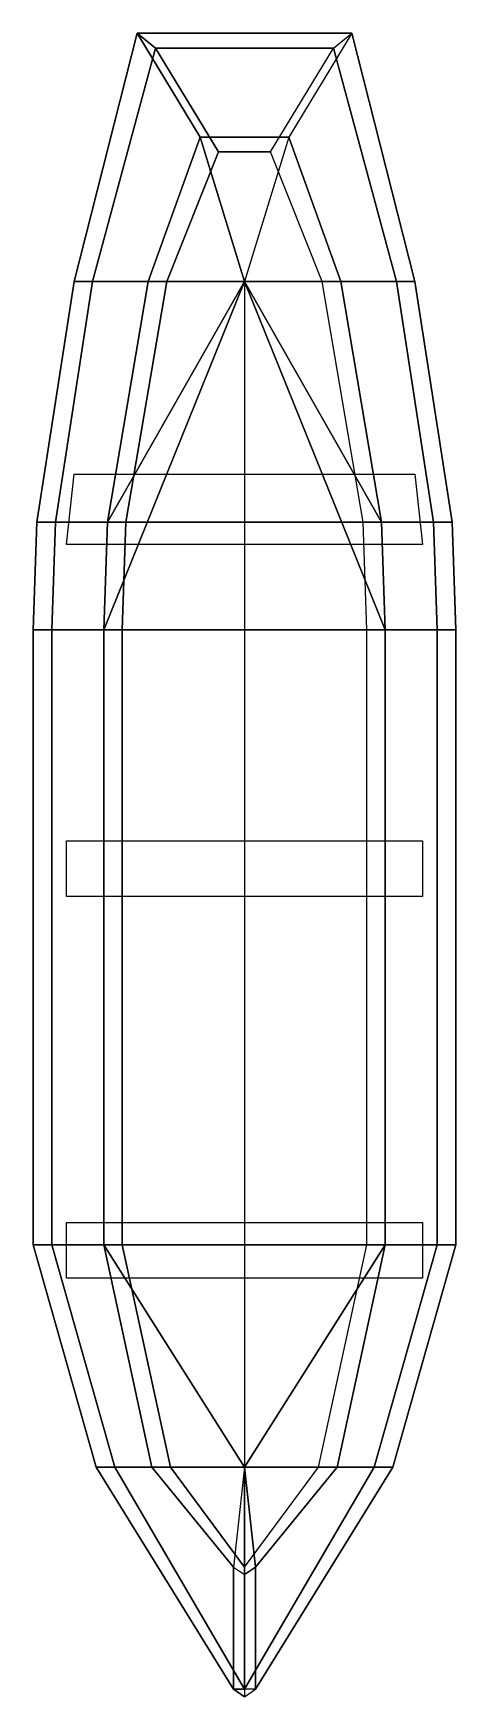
# Model space of a CAD drawing. Extents: x -3.16 to 3.16, y -4.3 to 0.19.
# Drawn here: x -3.16 to -2.02, y -4.3 to 0.19 of the extents above.
import ezdxf

# ---------------------------------------------------------------- set-up
doc = ezdxf.new("R2010")
doc.units = 0
doc.layers.add('BOATS', color=1, linetype='CONTINUOUS')

msp = doc.modelspace()

# ---------------------------------------------------------------- linework, layer by layer
at = {"layer": 'BOATS'}
for points in [[(-3.05, -0.48, 4.14), (-3, -0.48, 4.14), (-2.83, 0.15, 4.14), (-2.88, 0.19, 4.14)], [(-2.85, -0.48, 3.64), (-3.05, -0.48, 4.14), (-2.88, 0.19, 4.14), (-2.71, -0.09, 3.64)], [(-2.88, 0.19, 4.14), (-2.83, 0.15, 4.14), (-2.35, 0.15, 4.14), (-2.3, 0.19, 4.14)], [(-2.71, -0.09, 3.64), (-2.88, 0.19, 4.14), (-2.3, 0.19, 4.14), (-2.47, -0.09, 3.64)], [(-2.33, -0.48, 3.64), (-2.13, -0.48, 4.14), (-2.3, 0.19, 4.14), (-2.47, -0.09, 3.64)], [(-2.13, -0.48, 4.14), (-2.18, -0.48, 4.14), (-2.35, 0.15, 4.14), (-2.3, 0.19, 4.14)], [(-3, -0.48, 4.14), (-2.8, -0.48, 3.64), (-2.66, -0.13, 3.64), (-2.83, 0.15, 4.14)], [(-2.83, 0.15, 4.14), (-2.66, -0.13, 3.64), (-2.52, -0.13, 3.64), (-2.35, 0.15, 4.14)], [(-2.18, -0.48, 4.14), (-2.38, -0.48, 3.64), (-2.52, -0.13, 3.64), (-2.35, 0.15, 4.14)], [(-2.59, -0.48, 3.56), (-2.85, -0.48, 3.64), (-2.71, -0.09, 3.64), (-2.59, -0.48, 3.56)], [(-2.8, -0.48, 3.64), (-2.38, -0.48, 3.64), (-2.52, -0.13, 3.64), (-2.66, -0.13, 3.64)], [(-2.59, -0.48, 3.56), (-2.71, -0.09, 3.64), (-2.47, -0.09, 3.64), (-2.59, -0.48, 3.56)], [(-2.59, -0.48, 3.56), (-2.33, -0.48, 3.64), (-2.47, -0.09, 3.64), (-2.59, -0.48, 3.56)], [(-3.15, -1.13, 4.14), (-3.1, -1.13, 4.14), (-3, -0.48, 4.14), (-3.05, -0.48, 4.14)], [(-2.96, -1.13, 3.64), (-3.15, -1.13, 4.14), (-3.05, -0.48, 4.14), (-2.85, -0.48, 3.64)], [(-3.1, -1.13, 4.14), (-2.91, -1.13, 3.64), (-2.8, -0.48, 3.64), (-3, -0.48, 4.14)], [(-2.59, -0.48, 3.56), (-2.97, -1.42, 3.64), (-2.96, -1.13, 3.64), (-2.59, -0.48, 3.56)], [(-2.59, -3.68, 3.56), (-2.97, -3.08, 3.64), (-2.97, -1.42, 3.64), (-2.59, -0.48, 3.56)], [(-2.59, -0.48, 3.56), (-2.96, -1.13, 3.64), (-2.85, -0.48, 3.64), (-2.59, -0.48, 3.56)], [(-2.91, -1.13, 3.64), (-2.27, -1.13, 3.64), (-2.38, -0.48, 3.64), (-2.8, -0.48, 3.64)], [(-2.59, -0.48, 3.56), (-2.22, -1.13, 3.64), (-2.33, -0.48, 3.64), (-2.59, -0.48, 3.56)], [(-2.59, -0.48, 3.56), (-2.21, -1.42, 3.64), (-2.22, -1.13, 3.64), (-2.59, -0.48, 3.56)], [(-2.59, -3.68, 3.56), (-2.21, -3.08, 3.64), (-2.21, -1.42, 3.64), (-2.59, -0.48, 3.56)], [(-2.08, -1.13, 4.14), (-2.27, -1.13, 3.64), (-2.38, -0.48, 3.64), (-2.18, -0.48, 4.14)], [(-2.22, -1.13, 3.64), (-2.03, -1.13, 4.14), (-2.13, -0.48, 4.14), (-2.33, -0.48, 3.64)], [(-2.03, -1.13, 4.14), (-2.08, -1.13, 4.14), (-2.18, -0.48, 4.14), (-2.13, -0.48, 4.14)], [(-2.11, -1.19, 4.03), (-3.07, -1.19, 4.03), (-3.05, -1, 4.03), (-2.13, -1, 4.03)], [(-3.16, -1.42, 4.14), (-3.11, -1.42, 4.14), (-3.1, -1.13, 4.14), (-3.15, -1.13, 4.14)], [(-2.97, -1.42, 3.64), (-3.16, -1.42, 4.14), (-3.15, -1.13, 4.14), (-2.96, -1.13, 3.64)], [(-3.11, -1.42, 4.14), (-2.92, -1.42, 3.64), (-2.91, -1.13, 3.64), (-3.1, -1.13, 4.14)], [(-2.92, -1.42, 3.64), (-2.26, -1.42, 3.64), (-2.27, -1.13, 3.64), (-2.91, -1.13, 3.64)], [(-2.07, -1.42, 4.14), (-2.26, -1.42, 3.64), (-2.27, -1.13, 3.64), (-2.08, -1.13, 4.14)], [(-2.21, -1.42, 3.64), (-2.02, -1.42, 4.14), (-2.03, -1.13, 4.14), (-2.22, -1.13, 3.64)], [(-2.02, -1.42, 4.14), (-2.07, -1.42, 4.14), (-2.08, -1.13, 4.14), (-2.03, -1.13, 4.14)], [(-3.16, -3.08, 4.14), (-3.11, -3.08, 4.14), (-3.11, -1.42, 4.14), (-3.16, -1.42, 4.14)], [(-2.97, -3.08, 3.64), (-3.16, -3.08, 4.14), (-3.16, -1.42, 4.14), (-2.97, -1.42, 3.64)], [(-3.11, -3.08, 4.14), (-2.92, -3.08, 3.64), (-2.92, -1.42, 3.64), (-3.11, -1.42, 4.14)], [(-2.92, -3.08, 3.64), (-2.26, -3.08, 3.64), (-2.26, -1.42, 3.64), (-2.92, -1.42, 3.64)], [(-2.07, -3.08, 4.14), (-2.26, -3.08, 3.64), (-2.26, -1.42, 3.64), (-2.07, -1.42, 4.14)], [(-2.21, -3.08, 3.64), (-2.02, -3.08, 4.14), (-2.02, -1.42, 4.14), (-2.21, -1.42, 3.64)], [(-2.02, -3.08, 4.14), (-2.07, -3.08, 4.14), (-2.07, -1.42, 4.14), (-2.02, -1.42, 4.14)], [(-2.11, -2.14, 4.03), (-3.07, -2.14, 4.03), (-3.07, -1.99, 4.03), (-2.11, -1.99, 4.03)], [(-2.11, -3.17, 4.03), (-3.07, -3.17, 4.03), (-3.07, -3.02, 4.03), (-2.11, -3.02, 4.03)], [(-2.99, -3.68, 4.14), (-2.94, -3.68, 4.14), (-3.11, -3.08, 4.14), (-3.16, -3.08, 4.14)], [(-2.84, -3.68, 3.64), (-2.99, -3.68, 4.14), (-3.16, -3.08, 4.14), (-2.97, -3.08, 3.64)], [(-2.94, -3.68, 4.14), (-2.79, -3.68, 3.64), (-2.92, -3.08, 3.64), (-3.11, -3.08, 4.14)], [(-2.59, -3.68, 3.56), (-2.84, -3.68, 3.64), (-2.97, -3.08, 3.64), (-2.59, -3.68, 3.56)], [(-2.79, -3.68, 3.64), (-2.39, -3.68, 3.64), (-2.26, -3.08, 3.64), (-2.92, -3.08, 3.64)], [(-2.59, -3.68, 3.56), (-2.34, -3.68, 3.64), (-2.21, -3.08, 3.64), (-2.59, -3.68, 3.56)], [(-2.24, -3.68, 4.14), (-2.39, -3.68, 3.64), (-2.26, -3.08, 3.64), (-2.07, -3.08, 4.14)], [(-2.34, -3.68, 3.64), (-2.19, -3.68, 4.14), (-2.02, -3.08, 4.14), (-2.21, -3.08, 3.64)], [(-2.19, -3.68, 4.14), (-2.24, -3.68, 4.14), (-2.07, -3.08, 4.14), (-2.02, -3.08, 4.14)], [(-2.62, -4.28, 4.14), (-2.59, -4.28, 4.14), (-2.94, -3.68, 4.14), (-2.99, -3.68, 4.14)], [(-2.62, -3.95, 3.64), (-2.62, -4.28, 4.14), (-2.99, -3.68, 4.14), (-2.84, -3.68, 3.64)], [(-2.59, -4.28, 4.14), (-2.59, -3.95, 3.64), (-2.79, -3.68, 3.64), (-2.94, -3.68, 4.14)], [(-2.59, -3.68, 3.56), (-2.62, -3.95, 3.64), (-2.84, -3.68, 3.64), (-2.59, -3.68, 3.56)], [(-2.59, -3.95, 3.64), (-2.59, -3.95, 3.64), (-2.39, -3.68, 3.64), (-2.79, -3.68, 3.64)], [(-2.59, -3.68, 3.56), (-2.62, -3.95, 3.64), (-2.59, -3.97, 3.64), (-2.59, -3.68, 3.56)], [(-2.56, -4.28, 4.14), (-2.59, -4.28, 4.14), (-2.24, -3.68, 4.14), (-2.19, -3.68, 4.14)], [(-2.59, -3.68, 3.56), (-2.56, -3.95, 3.64), (-2.34, -3.68, 3.64), (-2.59, -3.68, 3.56)], [(-2.59, -3.68, 3.56), (-2.59, -3.97, 3.64), (-2.56, -3.95, 3.64), (-2.59, -3.68, 3.56)], [(-2.59, -4.28, 4.14), (-2.59, -3.95, 3.64), (-2.39, -3.68, 3.64), (-2.24, -3.68, 4.14)], [(-2.56, -3.95, 3.64), (-2.56, -4.28, 4.14), (-2.19, -3.68, 4.14), (-2.34, -3.68, 3.64)], [(-2.59, -3.97, 3.64), (-2.59, -4.3, 4.14), (-2.62, -4.28, 4.14), (-2.62, -3.95, 3.64)], [(-2.59, -3.97, 3.64), (-2.59, -4.3, 4.14), (-2.56, -4.28, 4.14), (-2.56, -3.95, 3.64)], [(-2.59, -4.3, 4.14), (-2.59, -4.3, 4.14), (-2.56, -4.28, 4.14), (-2.62, -4.28, 4.14)]]:
    msp.add_3dface(points, dxfattribs=at)

doc.saveas('drawing.dxf')
